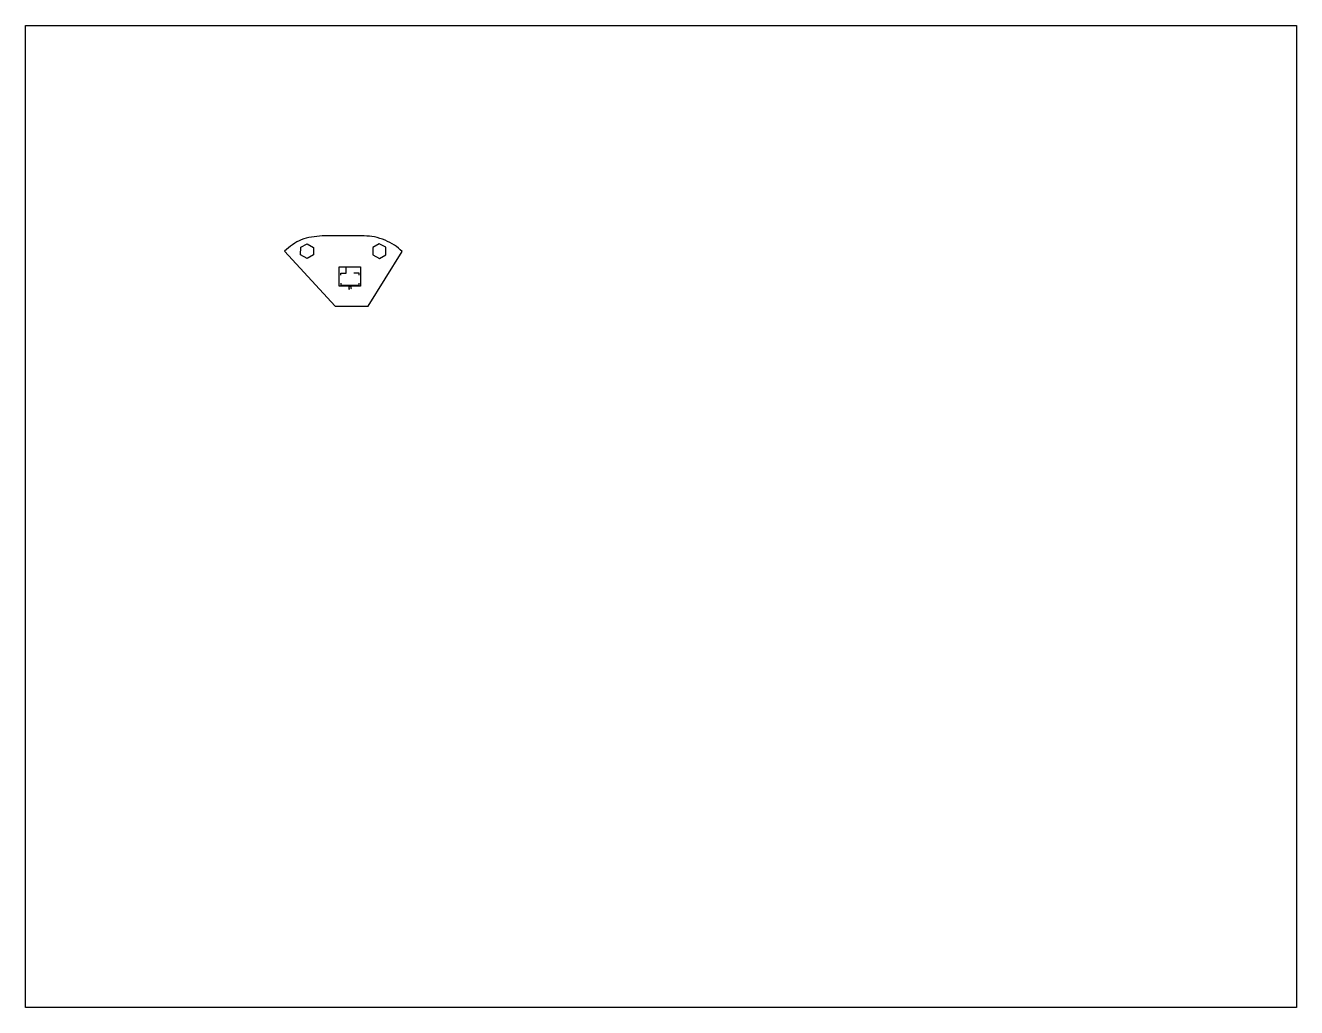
# Model space of a CAD drawing. Extents: x 0 to 559, y -216 to 216.
import ezdxf

# ---------------------------------------------------------------- set-up
doc = ezdxf.new("R2010")
doc.units = 0
doc.layers.add('seg3', color=7, linetype='CONTINUOUS')

msp = doc.modelspace()

# ---------------------------------------------------------------- linework, layer by layer
at = {"layer": 'seg3', "color": 7}
msp.add_lwpolyline([(0, 215.899995), (558.8, 215.899995), (558.8, -215.900005), (0, -215.900005)], close=True, dxfattribs=at)
for points in [[(148.970995, 123.359325), (130.428997, 123.359325)], [(120.988667, 115.104331), (121.031, 118.363992)], [(121.031, 118.363992), (123.825, 119.930328)], [(123.825, 119.930328), (126.619, 118.321664)], [(126.619, 118.321664), (126.619, 115.061995)], [(155.575, 119.930328), (152.781, 118.321664)], [(152.781, 118.321664), (152.781, 115.061995), (155.617325, 113.495659)], [(158.369, 118.363992), (155.575, 119.930328)], [(155.617325, 113.495659), (158.411325, 115.104331), (158.369, 118.363992)], [(113.834331, 116.712995), (136.228667, 92.540664)], [(123.782667, 113.495659), (120.988667, 115.104331)], [(126.619, 115.061995), (123.782667, 113.495659)], [(136.228667, 92.540664), (150.706661, 92.540664), (165.565669, 116.543664)], [(137.964333, 109.812664), (147.362339, 109.812664)], [(137.964333, 101.303661), (137.964333, 109.812664)], [(138.599341, 106.933995), (140.927669, 106.933995)], [(138.599341, 106.087325), (138.599341, 106.933995)], [(140.927669, 106.933995), (140.927669, 109.304661)], [(146.769659, 106.933995), (144.441328, 106.933995)], [(146.769659, 106.087325), (146.769659, 106.933995)], [(147.362339, 109.812664), (147.362339, 101.303661)], [(147.362339, 101.303661), (137.964333, 101.303661)], [(138.599341, 102.573659), (138.599341, 101.726997)], [(138.599341, 101.726997), (146.769659, 101.726997)], [(142.282336, 100.160661), (142.282336, 101.176659), (142.367005, 101.049664), (142.494, 100.922661), (142.578667, 100.880328)], [(143.001995, 101.176659), (143.001995, 100.456992), (143.044336, 100.329997), (143.129005, 100.202995), (143.298328, 100.160661), (143.382995, 100.160661)], [(146.769659, 101.726997), (146.769659, 102.573659)], [(141.986003, 100.160661), (142.578667, 100.160661)]]:
    msp.add_lwpolyline(points, dxfattribs=at)
for points in [[(130.428997, 123.359325), (127.296333, 123.105328), (124.121333, 122.851331), (121.284997, 121.665995)], [(153.458333, 122.893664), (151.976672, 123.189997), (150.452669, 123.274664), (148.970995, 123.359325)], [(121.284997, 121.665995), (118.575667, 120.565325), (116.205003, 118.617997), (113.834331, 116.712995)], [(158.072667, 121.454331), (156.548664, 122.004661), (155.024661, 122.554997), (153.458333, 122.893664)], [(162.263675, 119.295328), (160.951336, 120.184325), (159.512, 120.819331), (158.072667, 121.454331)], [(165.565669, 116.543664), (164.507336, 117.517328), (163.449003, 118.490995), (162.263675, 119.295328)]]:
    msp.add_open_spline(points, degree=3, dxfattribs=at)

doc.saveas('drawing.dxf')
